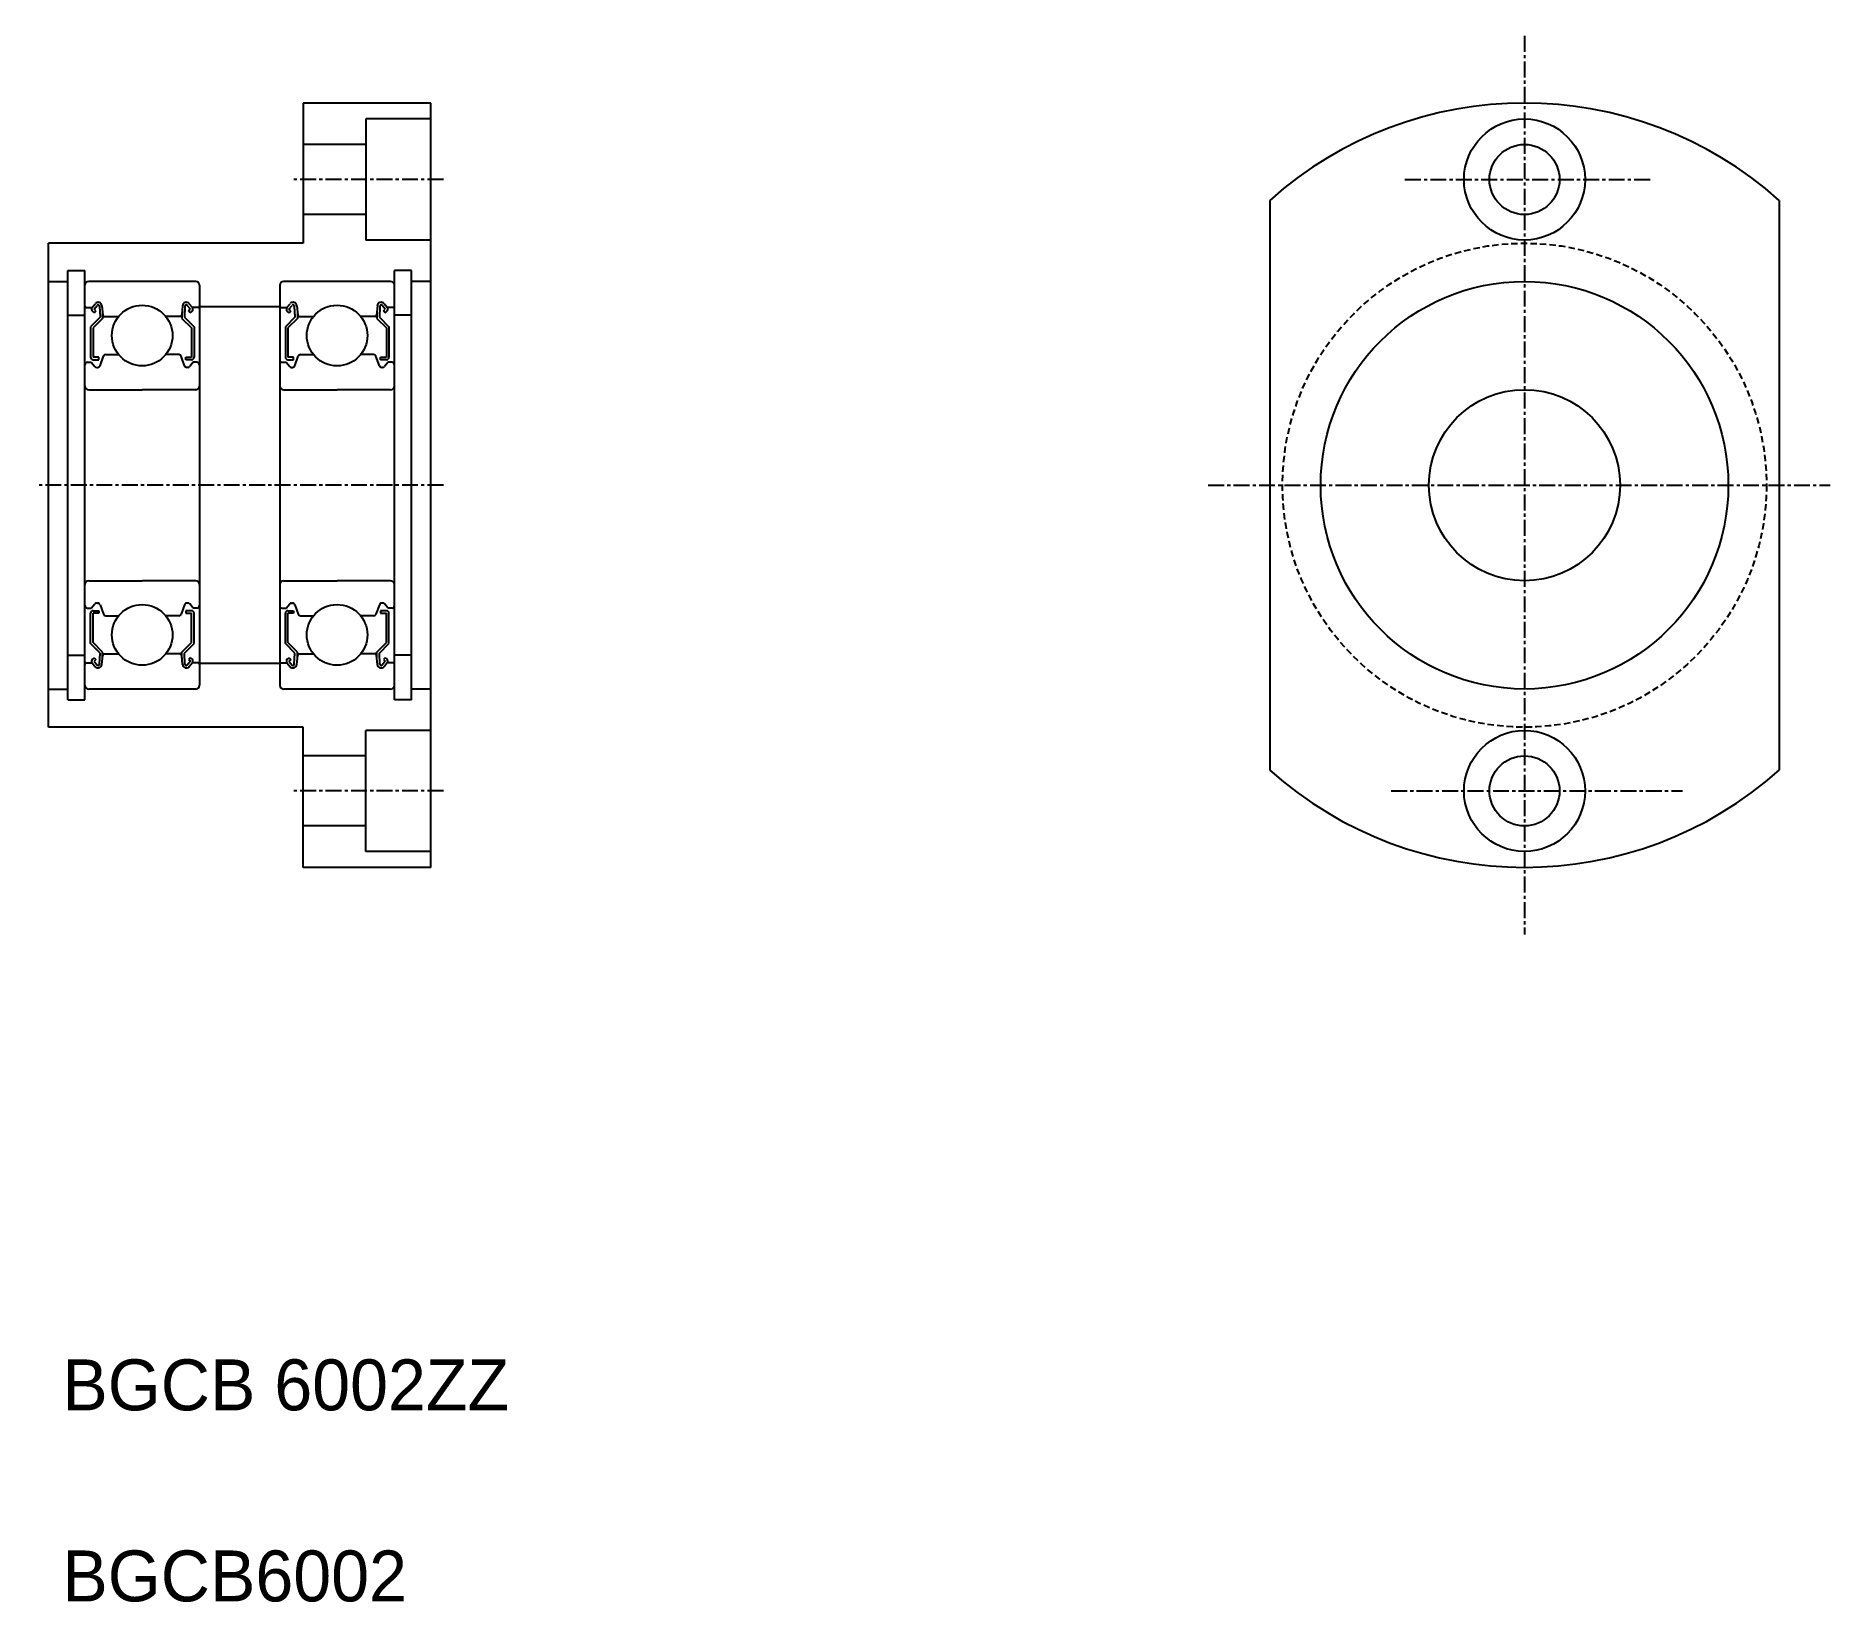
# Model space of a CAD drawing. Extents: x 138 to 279, y 75 to 198.
import ezdxf

# ---------------------------------------------------------------- set-up
doc = ezdxf.new("R2010")
doc.units = 0
doc.linetypes.add('CENTER', pattern=[2, 1.25, -0.25, 0.25, -0.25])
doc.linetypes.add('DASHED', pattern=[0.75, 0.5, -0.25])
doc.layers.get('0').update_dxf_attribs({"linetype": 'CONTINUOUS'})
doc.layers.add('CENTER', color=1, linetype='CENTER')

msp = doc.modelspace()

# ---------------------------------------------------------------- linework, layer by layer
at = {"color": 7, "linetype": 'CONTINUOUS'}
for p, q in [((158.84, 192.36), (158.84, 181.36)), ((168.84, 192.36), (158.84, 192.36)), ((163.84, 192.36), (163.84, 192.36)), ((166.34, 192.36), (166.34, 192.36)), ((168.84, 132.36), (168.84, 192.36)), ((163.74, 191.11), (163.74, 181.61)), ((168.84, 191.11), (163.74, 191.11)), ((163.74, 189.11), (158.84, 189.11)), ((234.72, 184.72), (234.72, 140)), ((274.72, 184.72), (274.72, 140)), ((163.74, 183.61), (158.84, 183.61)), ((138.84, 143.36), (138.84, 181.36)), ((158.84, 181.36), (138.84, 181.36)), ((168.84, 181.61), (163.74, 181.61)), ((140.34, 145.51), (140.34, 179.21)), ((140.34, 179.21), (141.69, 179.21)), ((141.69, 145.51), (141.69, 179.21)), ((165.99, 145.51), (165.99, 179.21)), ((167.34, 179.21), (165.99, 179.21)), ((167.34, 145.51), (167.34, 179.21)), ((138.84, 178.36), (140.34, 178.36)), ((146.19, 178.36), (141.99, 178.36)), ((150.39, 178.36), (146.19, 178.36)), ((150.69, 178.06), (150.69, 146.66)), ((156.99, 178.06), (156.99, 146.66)), ((161.49, 178.36), (157.29, 178.36)), ((165.69, 178.36), (161.49, 178.36)), ((168.84, 178.36), (167.34, 178.36)), ((141.79, 176.31), (142.25, 176.31)), ((142.25, 176.31), (142.5, 176.61)), ((142.41, 176.18), (142.66, 176.48)), ((142.56, 176.05), (142.41, 176.18)), ((142.83, 176.42), (142.88, 175.54)), ((143.03, 176.44), (143.1, 175.7)), ((149.36, 176.44), (149.29, 175.7)), ((149.55, 176.42), (149.51, 175.54)), ((149.98, 176.18), (149.73, 176.48)), ((149.83, 176.05), (149.98, 176.18)), ((150.13, 176.31), (149.88, 176.61)), ((150.59, 176.31), (150.13, 176.31)), ((156.99, 176.36), (150.69, 176.36)), ((156.99, 176.36), (154.99, 176.36)), ((157.09, 176.31), (157.55, 176.31)), ((157.55, 176.31), (157.8, 176.61)), ((157.71, 176.18), (157.96, 176.48)), ((157.86, 176.05), (157.71, 176.18)), ((158.13, 176.42), (158.18, 175.54)), ((158.33, 176.44), (158.4, 175.7)), ((164.66, 176.44), (164.59, 175.7)), ((164.85, 176.42), (164.81, 175.54)), ((165.28, 176.18), (165.03, 176.48)), ((165.13, 176.05), (165.28, 176.18)), ((165.43, 176.31), (165.18, 176.61)), ((165.89, 176.31), (165.43, 176.31)), ((140.34, 175.71), (141.69, 175.71)), ((142.88, 175.54), (142.13, 174.79)), ((142.13, 174.79), (142.13, 172.41)), ((142.43, 175.9), (142.28, 176.03)), ((143.08, 175.46), (142.33, 174.71)), ((142.33, 174.71), (142.33, 172.41)), ((142.43, 175.9), (142.56, 176.05)), ((143.08, 175.93), (143.08, 175.46)), ((143.2, 175.61), (144.34, 175.61)), ((149.19, 175.61), (148.04, 175.61)), ((149.31, 175.93), (149.31, 175.46)), ((149.31, 175.46), (150.06, 174.71)), ((149.51, 175.54), (150.26, 174.79)), ((149.96, 175.9), (149.83, 176.05)), ((149.96, 175.9), (150.11, 176.03)), ((150.06, 174.71), (150.06, 172.41)), ((150.26, 174.79), (150.26, 172.41)), ((158.18, 175.54), (157.43, 174.79)), ((157.43, 174.79), (157.43, 172.41)), ((157.73, 175.9), (157.58, 176.03)), ((158.38, 175.46), (157.63, 174.71)), ((157.63, 174.71), (157.63, 172.41)), ((157.73, 175.9), (157.86, 176.05)), ((158.38, 175.93), (158.38, 175.46)), ((158.5, 175.61), (159.64, 175.61)), ((164.49, 175.61), (163.34, 175.61)), ((164.61, 175.93), (164.61, 175.46)), ((164.61, 175.46), (165.36, 174.71)), ((164.81, 175.54), (165.56, 174.79)), ((165.26, 175.9), (165.13, 176.05)), ((165.26, 175.9), (165.41, 176.03)), ((165.36, 174.71), (165.36, 172.41)), ((165.56, 174.79), (165.56, 172.41)), ((167.34, 175.71), (165.99, 175.71)), ((141.89, 172.01), (142.19, 172.01)), ((142.19, 172.01), (142.47, 171.68)), ((142.78, 172.41), (142.33, 172.41)), ((142.33, 172.21), (142.78, 172.21)), ((142.78, 172.21), (142.78, 172.41)), ((142.88, 171.74), (143.14, 172.48)), ((143.33, 172.61), (144.34, 172.61)), ((149.06, 172.61), (148.04, 172.61)), ((149.51, 171.74), (149.24, 172.48)), ((149.61, 172.41), (150.06, 172.41)), ((149.61, 172.21), (149.61, 172.41)), ((150.06, 172.21), (149.61, 172.21)), ((150.19, 172.01), (149.92, 171.68)), ((150.49, 172.01), (150.19, 172.01)), ((157.19, 172.01), (157.49, 172.01)), ((157.49, 172.01), (157.77, 171.68)), ((158.08, 172.41), (157.63, 172.41)), ((157.63, 172.21), (158.08, 172.21)), ((158.08, 172.21), (158.08, 172.41)), ((158.18, 171.74), (158.44, 172.48)), ((158.63, 172.61), (159.64, 172.61)), ((164.36, 172.61), (163.34, 172.61)), ((164.81, 171.74), (164.54, 172.48)), ((164.91, 172.41), (165.36, 172.41)), ((164.91, 172.21), (164.91, 172.41)), ((165.36, 172.21), (164.91, 172.21)), ((165.49, 172.01), (165.22, 171.68)), ((165.79, 172.01), (165.49, 172.01)), ((142.62, 171.61), (142.69, 171.61)), ((149.77, 171.61), (149.7, 171.61)), ((157.92, 171.61), (157.99, 171.61)), ((165.07, 171.61), (165, 171.61)), ((141.99, 169.86), (146.19, 169.86)), ((150.39, 169.86), (146.19, 169.86)), ((157.29, 169.86), (161.49, 169.86)), ((165.69, 169.86), (161.49, 169.86)), ((141.99, 154.86), (146.19, 154.86)), ((143.27, 154.86), (143.27, 154.86)), ((144.24, 154.86), (144.24, 154.86)), ((150.39, 154.86), (146.19, 154.86)), ((157.29, 154.86), (161.49, 154.86)), ((158.57, 154.86), (158.57, 154.86)), ((159.54, 154.86), (159.54, 154.86)), ((165.69, 154.86), (161.49, 154.86)), ((141.89, 152.71), (142.19, 152.71)), ((142.13, 149.93), (142.13, 152.31)), ((142.19, 152.71), (142.47, 153.04)), ((142.33, 152.51), (142.78, 152.51)), ((142.33, 150.01), (142.33, 152.31)), ((142.78, 152.31), (142.33, 152.31)), ((142.62, 153.11), (142.69, 153.11)), ((142.78, 152.51), (142.78, 152.31)), ((142.88, 152.98), (143.14, 152.24)), ((149.51, 152.98), (149.24, 152.24)), ((149.61, 152.51), (149.61, 152.31)), ((150.06, 152.51), (149.61, 152.51)), ((149.61, 152.31), (150.06, 152.31)), ((149.77, 153.11), (149.7, 153.11)), ((150.19, 152.71), (149.92, 153.04)), ((150.06, 150.01), (150.06, 152.31)), ((150.49, 152.71), (150.19, 152.71)), ((150.26, 149.93), (150.26, 152.31)), ((157.19, 152.71), (157.49, 152.71)), ((157.43, 149.93), (157.43, 152.31)), ((157.49, 152.71), (157.77, 153.04)), ((157.63, 152.51), (158.08, 152.51)), ((158.08, 152.31), (157.63, 152.31)), ((157.63, 150.01), (157.63, 152.31)), ((157.92, 153.11), (157.99, 153.11)), ((158.08, 152.51), (158.08, 152.31)), ((158.18, 152.98), (158.44, 152.24)), ((164.81, 152.98), (164.54, 152.24)), ((164.91, 152.51), (164.91, 152.31)), ((165.36, 152.51), (164.91, 152.51)), ((164.91, 152.31), (165.36, 152.31)), ((165.07, 153.11), (165, 153.11)), ((165.49, 152.71), (165.22, 153.04)), ((165.36, 150.01), (165.36, 152.31)), ((165.79, 152.71), (165.49, 152.71)), ((165.56, 149.93), (165.56, 152.31)), ((143.33, 152.11), (144.34, 152.11)), ((149.06, 152.11), (148.04, 152.11)), ((158.63, 152.11), (159.64, 152.11)), ((164.36, 152.11), (163.34, 152.11)), ((142.88, 149.18), (142.13, 149.93)), ((143.08, 149.26), (142.33, 150.01)), ((149.31, 149.26), (150.06, 150.01)), ((149.51, 149.18), (150.26, 149.93)), ((158.18, 149.18), (157.43, 149.93)), ((158.38, 149.26), (157.63, 150.01)), ((164.61, 149.26), (165.36, 150.01)), ((164.81, 149.18), (165.56, 149.93)), ((140.34, 149.01), (141.69, 149.01)), ((141.79, 148.41), (142.25, 148.41)), ((142.25, 148.41), (142.5, 148.11)), ((142.43, 148.82), (142.28, 148.69)), ((142.56, 148.67), (142.41, 148.54)), ((142.41, 148.54), (142.66, 148.24)), ((142.43, 148.82), (142.56, 148.67)), ((142.83, 148.3), (142.88, 149.18)), ((143.03, 148.28), (143.1, 149.02)), ((143.08, 148.79), (143.08, 149.26)), ((143.2, 149.11), (144.34, 149.11)), ((149.19, 149.11), (148.04, 149.11)), ((149.36, 148.28), (149.29, 149.02)), ((149.31, 148.79), (149.31, 149.26)), ((149.55, 148.3), (149.51, 149.18)), ((149.98, 148.54), (149.73, 148.24)), ((149.96, 148.82), (149.83, 148.67)), ((149.83, 148.67), (149.98, 148.54)), ((150.13, 148.41), (149.88, 148.11)), ((149.96, 148.82), (150.11, 148.69)), ((150.59, 148.41), (150.13, 148.41)), ((156.99, 148.36), (150.69, 148.36)), ((156.99, 148.36), (154.99, 148.36)), ((157.09, 148.41), (157.55, 148.41)), ((157.55, 148.41), (157.8, 148.11)), ((157.73, 148.82), (157.58, 148.69)), ((157.86, 148.67), (157.71, 148.54)), ((157.71, 148.54), (157.96, 148.24)), ((157.73, 148.82), (157.86, 148.67)), ((158.13, 148.3), (158.18, 149.18)), ((158.33, 148.28), (158.4, 149.02)), ((158.38, 148.79), (158.38, 149.26)), ((158.5, 149.11), (159.64, 149.11)), ((164.49, 149.11), (163.34, 149.11)), ((164.66, 148.28), (164.59, 149.02)), ((164.61, 148.79), (164.61, 149.26)), ((164.85, 148.3), (164.81, 149.18)), ((165.28, 148.54), (165.03, 148.24)), ((165.26, 148.82), (165.13, 148.67)), ((165.13, 148.67), (165.28, 148.54)), ((165.43, 148.41), (165.18, 148.11)), ((165.26, 148.82), (165.41, 148.69)), ((165.89, 148.41), (165.43, 148.41)), ((167.34, 149.01), (165.99, 149.01)), ((138.84, 146.36), (140.34, 146.36)), ((140.34, 145.51), (141.69, 145.51)), ((150.39, 146.36), (141.99, 146.36)), ((150.39, 146.36), (146.19, 146.36)), ((165.69, 146.36), (157.29, 146.36)), ((165.69, 146.36), (161.49, 146.36)), ((167.34, 145.51), (165.99, 145.51)), ((168.84, 146.36), (167.34, 146.36)), ((158.84, 143.36), (138.84, 143.36)), ((158.84, 132.36), (158.84, 143.36)), ((163.74, 133.61), (163.74, 143.11)), ((168.84, 143.11), (163.74, 143.11)), ((163.74, 141.11), (158.84, 141.11)), ((163.74, 135.61), (158.84, 135.61)), ((168.84, 133.61), (163.74, 133.61)), ((168.84, 132.36), (158.84, 132.36))]:
    msp.add_line(p, q, dxfattribs=at)
for centre, radius in [((254.72, 186.36), 4.75), ((254.72, 186.36), 2.75), ((254.72, 162.36), 16), ((146.19, 174.11), 2.38), ((161.49, 174.11), 2.38), ((254.72, 162.36), 7.5), ((146.19, 150.61), 2.38), ((161.49, 150.61), 2.38), ((254.72, 138.36), 4.75), ((254.72, 138.36), 2.75)]:
    msp.add_circle(centre, radius, dxfattribs=at)
at = {"color": 3, "linetype": 'DASHED'}
msp.add_circle((254.72, 162.36), 19, dxfattribs=at)
at = {"color": 7, "linetype": 'CONTINUOUS'}
for centre, radius, start, end in [((254.72, 162.36), 30, 48.1897, 131.8103), ((141.99, 178.06), 0.3, 90, 180), ((150.39, 178.06), 0.3, 0, 90), ((157.29, 178.06), 0.3, 90, 180), ((165.69, 178.06), 0.3, 0, 90), ((141.79, 176.41), 0.1, 180, 270), ((142.41, 176.18), 0.2, 140.0002, 230.0848), ((142.73, 176.42), 0.3, 4.9968, 140.0002), ((142.73, 176.42), 0.1, 2.8198, 140.0033), ((149.65, 176.42), 0.3, 39.9998, 175.0032), ((149.65, 176.42), 0.1, 39.9967, 177.1802), ((149.98, 176.18), 0.2, 309.9152, 39.9998), ((150.59, 176.41), 0.1, 270, 0), ((157.09, 176.41), 0.1, 180, 270), ((157.71, 176.18), 0.2, 140.0002, 230.0848), ((158.03, 176.42), 0.3, 4.9968, 140.0002), ((158.03, 176.42), 0.1, 2.8198, 140.0033), ((164.95, 176.42), 0.3, 39.9998, 175.0032), ((164.95, 176.42), 0.1, 39.9967, 177.1802), ((165.28, 176.18), 0.2, 309.9152, 39.9998), ((165.89, 176.41), 0.1, 270, 0), ((143.2, 175.71), 0.1, 184.9968, 269.9995), ((149.19, 175.71), 0.1, 270.0005, 355.0032), ((158.5, 175.71), 0.1, 184.9968, 269.9995), ((164.49, 175.71), 0.1, 270.0005, 355.0032), ((141.89, 171.81), 0.2, 90, 180), ((142.33, 172.41), 0.2, 180, 270), ((143.33, 172.41), 0.2, 90, 159.9919), ((149.06, 172.41), 0.2, 20.0081, 90), ((150.06, 172.41), 0.2, 270, 0), ((150.49, 171.81), 0.2, 0, 90), ((157.19, 171.81), 0.2, 90, 180), ((157.63, 172.41), 0.2, 180, 270), ((158.63, 172.41), 0.2, 90, 159.9919), ((164.36, 172.41), 0.2, 20.0081, 90), ((165.36, 172.41), 0.2, 270, 0), ((165.79, 171.81), 0.2, 0, 90), ((142.62, 171.81), 0.2, 219.9962, 270), ((142.69, 171.81), 0.2, 270, 339.9919), ((149.7, 171.81), 0.2, 200.0081, 270), ((149.77, 171.81), 0.2, 270, 320.0038), ((157.92, 171.81), 0.2, 219.9962, 270), ((157.99, 171.81), 0.2, 270, 339.9919), ((165, 171.81), 0.2, 200.0081, 270), ((165.07, 171.81), 0.2, 270, 320.0038), ((141.99, 170.16), 0.3, 180, 270), ((150.39, 170.16), 0.3, 270, 0), ((157.29, 170.16), 0.3, 180, 270), ((165.69, 170.16), 0.3, 270, 0), ((141.99, 154.56), 0.3, 90, 180), ((150.39, 154.56), 0.3, 0, 90), ((157.29, 154.56), 0.3, 90, 180), ((165.69, 154.56), 0.3, 0, 90), ((141.89, 152.91), 0.2, 180, 270), ((142.33, 152.31), 0.2, 90, 180), ((142.62, 152.91), 0.2, 90, 140.0038), ((142.69, 152.91), 0.2, 20.0081, 90), ((143.33, 152.31), 0.2, 200.0081, 270), ((149.06, 152.31), 0.2, 270, 339.9919), ((149.7, 152.91), 0.2, 90, 159.9919), ((149.77, 152.91), 0.2, 39.9962, 90), ((150.06, 152.31), 0.2, 0, 90), ((150.49, 152.91), 0.2, 270, 0), ((157.19, 152.91), 0.2, 180, 270), ((157.63, 152.31), 0.2, 90, 180), ((157.92, 152.91), 0.2, 90, 140.0038), ((157.99, 152.91), 0.2, 20.0081, 90), ((158.63, 152.31), 0.2, 200.0081, 270), ((164.36, 152.31), 0.2, 270, 339.9919), ((165, 152.91), 0.2, 90, 159.9919), ((165.07, 152.91), 0.2, 39.9962, 90), ((165.36, 152.31), 0.2, 0, 90), ((165.79, 152.91), 0.2, 270, 0), ((141.79, 148.31), 0.1, 90, 180), ((142.41, 148.54), 0.2, 129.9152, 219.9998), ((142.73, 148.31), 0.3, 219.9998, 355.0032), ((142.73, 148.31), 0.1, 219.9967, 357.1802), ((143.2, 149.01), 0.1, 90.0005, 175.0032), ((149.19, 149.01), 0.1, 4.9968, 89.9995), ((149.65, 148.31), 0.3, 184.9968, 320.0002), ((149.65, 148.31), 0.1, 182.8198, 320.0033), ((149.98, 148.54), 0.2, 320.0002, 50.0848), ((150.59, 148.31), 0.1, 0, 90), ((157.09, 148.31), 0.1, 90, 180), ((157.71, 148.54), 0.2, 129.9152, 219.9998), ((158.03, 148.31), 0.3, 219.9998, 355.0032), ((158.03, 148.31), 0.1, 219.9967, 357.1802), ((158.5, 149.01), 0.1, 90.0005, 175.0032), ((164.49, 149.01), 0.1, 4.9968, 89.9995), ((164.95, 148.31), 0.3, 184.9968, 320.0002), ((164.95, 148.31), 0.1, 182.8198, 320.0033), ((165.28, 148.54), 0.2, 320.0002, 50.0848), ((165.89, 148.31), 0.1, 0, 90), ((141.99, 146.66), 0.3, 180, 270), ((150.39, 146.66), 0.3, 270, 0), ((157.29, 146.66), 0.3, 180, 270), ((165.69, 146.66), 0.3, 270, 0), ((254.72, 162.36), 30, 228.1897, 311.8103)]:
    msp.add_arc(centre, radius, start, end, dxfattribs=at)
at = {"layer": 'CENTER', "color": 1, "linetype": 'CENTER'}
for p, q in [((254.72, 197.63), (254.72, 127.09)), ((169.84, 186.36), (157.84, 186.36)), ((245.33, 186.36), (264.8, 186.36)), ((169.84, 162.36), (137.84, 162.36)), ((229.88, 162.36), (278.71, 162.36)), ((169.84, 138.36), (157.84, 138.36)), ((244.25, 138.36), (267.12, 138.36))]:
    msp.add_line(p, q, dxfattribs=at)

# ---------------------------------------------------------------- texts
at = {"color": 7, "linetype": 'CONTINUOUS'}
for s, p in [('BGCB 6002ZZ', (139.92, 89.73)), ('BGCB6002', (139.92, 74.73))]:
    msp.add_text(s, height=4, dxfattribs=at).set_placement(p)

doc.saveas('drawing.dxf')
